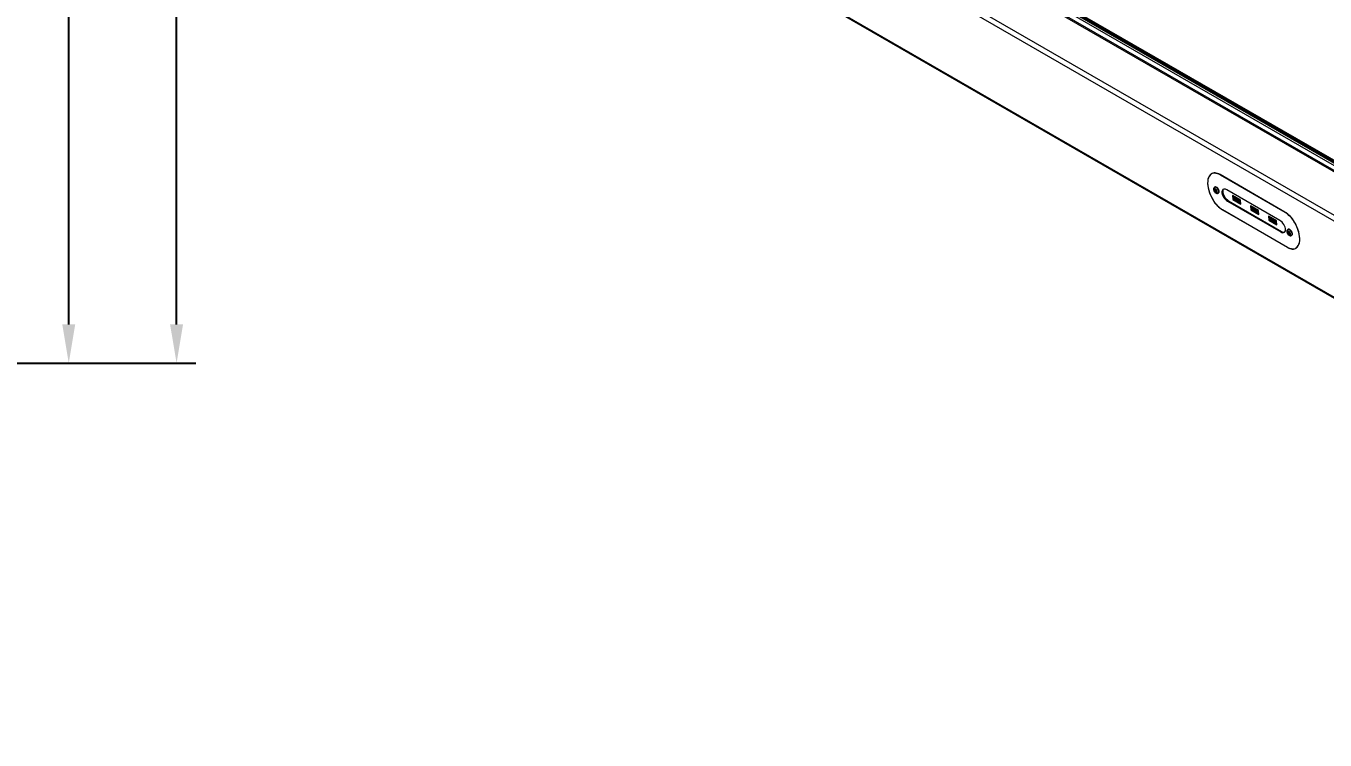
# Model space of a CAD drawing. Header units: inches. Extents: x -1 to 190, y -8 to 118.
# Drawn here: x 125.17 to 158.62, y 30.73 to 49.13 of the extents above; entities that cross this region are included whole.
import ezdxf

# ---------------------------------------------------------------- set-up
doc = ezdxf.new("R2010")
doc.units = ezdxf.units.IN
doc.layers.add('ZANO_R', color=7, linetype='Continuous', lineweight=0)
doc.layers.add('ZANO_W', color=1, linetype='Continuous', lineweight=0)
doc.styles.get("Standard").update_dxf_attribs({"font": 'ARIALUNI.TTF'})
doc.dimstyles.new('amerykanie', dxfattribs={"dimtxt": 50, "dimasz": 50, "dimexe": 0.5, "dimexo": 0.5, "dimgap": 1, "dimtad": 1, "dimdec": 0, "dimzin": 0, "dimlunit": 5, "dimtxsty": 'Standard', "dimcen": 0.09, "dimclrd": 1, "dimclre": 1, "dimclrt": 1, "dimazin": 0, "dimtfac": 1, "dimtdec": 0, "dimtmove": 0, "dimatfit": 3, "dimfxl": 1, "dimtzin": 0, "dimarcsym": 1})

# ---------------------------------------------------------------- blocks, each defined once
blk = doc.blocks.new('*D373')
at = {"layer": 'ZANO_W', "color": 1, "lineweight": -2}
for p, q in [((116.662, 62.918), (126.772, 62.918)), ((126.272, 41.444), (126.272, 61.918)), ((116.662, 40.444), (126.772, 40.444))]:
    blk.add_line(p, q, dxfattribs=at)
at = {"layer": 'ZANO_W', "color": 1}
for points in [[(126.438, 61.918), (126.105, 61.918), (126.272, 62.918)], [(126.105, 41.444), (126.438, 41.444), (126.272, 40.444)]]:
    blk.add_solid(points, dxfattribs=at)
at = {"layer": 'ZANO_W', "color": 1, "insert": (125.253, 51.681), "char_height": 1, "attachment_point": 5, "rotation": 90}
blk.add_mtext('22 1/2', dxfattribs=at)
blk = doc.blocks.new('*D375')
at = {"layer": 'ZANO_W', "color": 1, "lineweight": -2}
for p, q in [((121.414, 65.005), (129.548, 65.005)), ((129.048, 41.444), (129.048, 64.005)), ((116.662, 40.444), (129.548, 40.444))]:
    blk.add_line(p, q, dxfattribs=at)
at = {"layer": 'ZANO_W', "color": 1}
for points in [[(129.215, 64.005), (128.881, 64.005), (129.048, 65.005)], [(128.881, 41.444), (129.215, 41.444), (129.048, 40.444)]]:
    blk.add_solid(points, dxfattribs=at)
at = {"layer": 'ZANO_W', "color": 1, "insert": (128.029, 52.724), "char_height": 1, "attachment_point": 5, "rotation": 90}
blk.add_mtext('24 9/16', dxfattribs=at)

msp = doc.modelspace()

# ---------------------------------------------------------------- linework, layer by layer
at = {"layer": 'ZANO_R'}
for p, q in [((177.61731, 34.54214), (137.87932, 57.48239)), ((177.66179, 34.54654), (137.92379, 57.4868)), ((138.24121, 57.4369), (177.57501, 34.72998)), ((138.28838, 57.46414), (177.62219, 34.75722)), ((177.52783, 34.81169), (138.33557, 57.4369)), ((138.42993, 57.40059), (177.46492, 34.86617)), ((177.5077, 34.86617), (138.47711, 57.39804)), ((138.49936, 57.42152), (177.52132, 34.89462)), ((136.90937, 56.92246), (176.64737, 33.9822)), ((176.58466, 33.86765), (136.84666, 56.80791)), ((135.1674, 55.81586), (178.55411, 30.76924)), ((135.18563, 55.78072), (178.57235, 30.7341)), ((157.58699, 44.33812), (155.91733, 45.30198)), ((155.91806, 45.29491), (157.58771, 44.33104)), ((155.77998, 44.91028), (155.77161, 44.90469)), ((155.77881, 44.97728), (155.77329, 44.97359)), ((155.77363, 44.88896), (155.80088, 44.90717)), ((155.80938, 44.89343), (155.7796, 44.87353)), ((155.78688, 44.90949), (155.79601, 44.91559)), ((155.79401, 44.91694), (155.7889, 44.91352)), ((155.82353, 44.87866), (155.79283, 44.85814)), ((155.81986, 44.8639), (155.80688, 44.85523)), ((155.82427, 44.85685), (155.81695, 44.85196)), ((155.82331, 44.87787), (155.82013, 44.87575)), ((155.82321, 44.87765), (155.821, 44.87618)), ((155.87215, 44.82565), (155.87767, 44.82934)), ((157.45783, 44.1216), (156.08956, 44.91148)), ((155.74129, 44.64476), (155.73878, 44.64308)), ((156.11066, 44.61407), (156.13418, 44.62979)), ((156.11066, 44.61407), (157.47893, 43.82419)), ((156.13418, 44.62979), (157.50245, 43.8399)), ((156.44155, 44.6471), (156.23835, 44.7644)), ((156.23835, 44.7644), (156.24575, 44.66005)), ((156.24575, 44.66005), (156.26927, 44.67576)), ((156.24575, 44.66005), (156.44895, 44.54274)), ((156.26403, 44.74958), (156.26927, 44.67576)), ((156.26927, 44.67576), (156.44678, 44.57329)), ((156.27199, 44.69105), (156.27164, 44.69593)), ((156.27195, 44.67421), (156.27745, 44.67789)), ((156.28042, 44.69668), (156.27199, 44.69105)), ((156.27679, 44.74222), (156.2799, 44.69827)), ((156.27708, 44.68311), (156.28335, 44.68729)), ((156.28596, 44.67798), (156.27708, 44.68311)), ((156.27745, 44.67789), (156.28396, 44.67413)), ((156.28074, 44.69864), (156.28498, 44.69619)), ((156.28286, 44.66845), (156.37156, 44.61725)), ((156.2829, 44.66789), (156.28286, 44.66845)), ((156.28498, 44.69619), (156.28523, 44.69272)), ((156.28523, 44.69272), (156.31883, 44.71517)), ((156.32186, 44.71341), (156.28692, 44.69007)), ((156.29007, 44.68825), (156.28692, 44.69007)), ((156.29007, 44.68825), (156.29042, 44.68321)), ((156.37879, 44.63118), (156.29008, 44.68239)), ((156.29675, 44.72562), (156.30147, 44.7229)), ((156.30466, 44.72532), (156.30147, 44.7229)), ((156.3048, 44.72327), (156.3046, 44.72616)), ((156.44176, 44.64421), (156.3048, 44.72327)), ((156.343, 44.68532), (156.32533, 44.67282)), ((156.32533, 44.67282), (156.35832, 44.65378)), ((156.34677, 44.69904), (156.32643, 44.68398)), ((156.32643, 44.68398), (156.32679, 44.67894)), ((156.32714, 44.66881), (156.34892, 44.65623)), ((156.34232, 44.67297), (156.33503, 44.66722)), ((156.34058, 44.67468), (156.34362, 44.6717)), ((156.3509, 44.69665), (156.34069, 44.68202)), ((156.35891, 44.66388), (156.34161, 44.67386)), ((156.34442, 44.6711), (156.34161, 44.67386)), ((156.36172, 44.66112), (156.34442, 44.6711)), ((156.35891, 44.66388), (156.36172, 44.66112)), ((156.37764, 44.68121), (156.36742, 44.66658)), ((156.36742, 44.66658), (156.37023, 44.66382)), ((156.37023, 44.66382), (156.38102, 44.67927)), ((156.37156, 44.61725), (156.3716, 44.61669)), ((156.37191, 44.61651), (156.37187, 44.61707)), ((156.37187, 44.61707), (156.44674, 44.57384)), ((156.37334, 44.6569), (156.39604, 44.67059)), ((156.40467, 44.64847), (156.37879, 44.63118)), ((156.3791, 44.631), (156.40515, 44.64841)), ((156.44541, 44.59272), (156.3791, 44.631)), ((156.39114, 44.66764), (156.39823, 44.67211)), ((156.39284, 44.66866), (156.39586, 44.6707)), ((156.40503, 44.64326), (156.40467, 44.64847)), ((156.40924, 44.64859), (156.40974, 44.64819)), ((156.40992, 44.64826), (156.40938, 44.64868)), ((156.40974, 44.64819), (156.41445, 44.64294)), ((156.41487, 44.64305), (156.40992, 44.64826)), ((156.40992, 44.64826), (156.40994, 44.64797)), ((156.41445, 44.64294), (156.41503, 44.64247)), ((156.41535, 44.64268), (156.41487, 44.64305)), ((156.43085, 44.6505), (156.41943, 44.64287)), ((156.43736, 44.63085), (156.4197, 44.61834)), ((156.4197, 44.61834), (156.44461, 44.60396)), ((156.41974, 44.64268), (156.43116, 44.65032)), ((156.44113, 44.64456), (156.42079, 44.62951)), ((156.42079, 44.62951), (156.42115, 44.62446)), ((156.4215, 44.61433), (156.44329, 44.60175)), ((156.43668, 44.61849), (156.4294, 44.61274)), ((156.43494, 44.62021), (156.43798, 44.61723)), ((156.44221, 44.63779), (156.43505, 44.62754)), ((156.44384, 44.61485), (156.43598, 44.61939)), ((156.43878, 44.61663), (156.43598, 44.61939)), ((156.44392, 44.61366), (156.43878, 44.61663)), ((156.44895, 44.54274), (156.44155, 44.6471)), ((156.9055, 44.37927), (156.7023, 44.49657)), ((156.7023, 44.49657), (156.70971, 44.39221)), ((155.9815, 44.39755), (157.65115, 43.43368)), ((155.98757, 44.39405), (155.98223, 44.39048)), ((157.65188, 43.42661), (155.98223, 44.39048)), ((156.70971, 44.39221), (156.73323, 44.40793)), ((156.70971, 44.39221), (156.9129, 44.27491)), ((156.72799, 44.48174), (156.73323, 44.40793)), ((156.73323, 44.40793), (156.91074, 44.30545)), ((156.7359, 44.40638), (156.7414, 44.41005)), ((156.74437, 44.42885), (156.73594, 44.42321)), ((156.74074, 44.47438), (156.74386, 44.43044)), ((156.74103, 44.41527), (156.7473, 44.41946)), ((156.74991, 44.41014), (156.74103, 44.41527)), ((156.7414, 44.41005), (156.74791, 44.40629)), ((156.7447, 44.4308), (156.74893, 44.42836)), ((156.74681, 44.40062), (156.83551, 44.34941)), ((156.74685, 44.40006), (156.74681, 44.40062)), ((156.74893, 44.42836), (156.74918, 44.42488)), ((156.74918, 44.42488), (156.78278, 44.44733)), ((156.78582, 44.44558), (156.75088, 44.42223)), ((156.75402, 44.42042), (156.75088, 44.42223)), ((156.75402, 44.42042), (156.75438, 44.41537)), ((156.84274, 44.36335), (156.75404, 44.41455)), ((156.76071, 44.45779), (156.76543, 44.45506)), ((156.76861, 44.45748), (156.76543, 44.45506)), ((156.76876, 44.45543), (156.76855, 44.45833)), ((156.90571, 44.37637), (156.76876, 44.45543)), ((156.80695, 44.41749), (156.78929, 44.40499)), ((156.78929, 44.40499), (156.82227, 44.38594)), ((156.81072, 44.4312), (156.79038, 44.41615)), ((156.79038, 44.41615), (156.79074, 44.4111)), ((156.79109, 44.40097), (156.81287, 44.3884)), ((156.80627, 44.40513), (156.79899, 44.39939)), ((156.80453, 44.40685), (156.80757, 44.40386)), ((156.81486, 44.42881), (156.80464, 44.41418)), ((156.82287, 44.39604), (156.80557, 44.40603)), ((156.80837, 44.40327), (156.80557, 44.40603)), ((156.82567, 44.39328), (156.80837, 44.40327)), ((156.82287, 44.39604), (156.82567, 44.39328)), ((156.8416, 44.41338), (156.83138, 44.39875)), ((156.83138, 44.39875), (156.83419, 44.39599)), ((156.83419, 44.39599), (156.84497, 44.41143)), ((156.83551, 44.34941), (156.83555, 44.34885)), ((156.83587, 44.34867), (156.83583, 44.34923)), ((156.83583, 44.34923), (156.9107, 44.30601)), ((156.83729, 44.38907), (156.85999, 44.40276)), ((156.86862, 44.38064), (156.84274, 44.36335)), ((156.84305, 44.36317), (156.8691, 44.38057)), ((156.90936, 44.32489), (156.84305, 44.36317)), ((156.85509, 44.3998), (156.85988, 44.40282)), ((156.85679, 44.40083), (156.85981, 44.40286)), ((156.86899, 44.37542), (156.86862, 44.38064)), ((156.87319, 44.38076), (156.8737, 44.38036)), ((156.87387, 44.38043), (156.87333, 44.38085)), ((156.8737, 44.38036), (156.87841, 44.3751)), ((156.87883, 44.37521), (156.87387, 44.38043)), ((156.87387, 44.38043), (156.87389, 44.38013)), ((156.87841, 44.3751), (156.87899, 44.37464)), ((156.8793, 44.37485), (156.87883, 44.37521)), ((156.8948, 44.38266), (156.88338, 44.37503)), ((156.90131, 44.36301), (156.88365, 44.35051)), ((156.88365, 44.35051), (156.90856, 44.33613)), ((156.8837, 44.37485), (156.89512, 44.38248)), ((156.90508, 44.37673), (156.88475, 44.36167)), ((156.88475, 44.36167), (156.88511, 44.35663)), ((156.88545, 44.3465), (156.90724, 44.33392)), ((156.90064, 44.35066), (156.89335, 44.34491)), ((156.89889, 44.35237), (156.90193, 44.34939)), ((156.90616, 44.36996), (156.899, 44.35971)), ((156.90779, 44.34702), (156.89993, 44.35155)), ((156.90274, 44.34879), (156.89993, 44.35155)), ((156.90787, 44.34583), (156.90274, 44.34879)), ((156.9129, 44.27491), (156.9055, 44.37927)), ((157.36945, 44.11143), (157.16626, 44.22874)), ((157.16626, 44.22874), (157.17366, 44.12438)), ((157.19194, 44.21391), (157.19718, 44.14009)), ((157.20833, 44.16101), (157.19989, 44.15538)), ((157.2047, 44.20655), (157.20781, 44.1626)), ((157.2082, 44.16277), (157.20841, 44.15977)), ((157.20865, 44.16297), (157.21289, 44.16052)), ((157.21289, 44.16052), (157.21313, 44.15705)), ((157.21313, 44.15705), (157.24673, 44.1795)), ((157.24977, 44.17775), (157.21483, 44.1544)), ((157.22466, 44.18995), (157.22938, 44.18723)), ((157.23256, 44.18965), (157.22938, 44.18723)), ((157.23271, 44.1876), (157.2325, 44.19049)), ((157.36966, 44.10854), (157.23271, 44.1876)), ((157.27467, 44.16337), (157.25434, 44.14831)), ((157.27881, 44.16098), (157.26859, 44.14635)), ((157.17366, 44.12438), (157.19718, 44.14009)), ((157.17366, 44.12438), (157.37686, 44.00708)), ((157.19718, 44.14009), (157.37469, 44.03762)), ((157.19986, 44.13855), (157.20535, 44.14222)), ((157.20498, 44.14744), (157.21125, 44.15163)), ((157.21386, 44.14231), (157.20498, 44.14744)), ((157.20535, 44.14222), (157.21187, 44.13846)), ((157.21076, 44.13278), (157.29946, 44.08158)), ((157.21081, 44.13222), (157.21076, 44.13278)), ((157.21797, 44.15258), (157.21483, 44.1544)), ((157.21797, 44.15258), (157.21833, 44.14754)), ((157.30669, 44.09551), (157.21799, 44.14672)), ((157.2709, 44.14965), (157.25324, 44.13715)), ((157.25324, 44.13715), (157.28622, 44.11811)), ((157.25434, 44.14831), (157.2547, 44.14327)), ((157.25504, 44.13314), (157.27683, 44.12056)), ((157.26989, 44.13703), (157.26294, 44.13155)), ((157.26849, 44.13901), (157.27152, 44.13603)), ((157.28682, 44.12821), (157.26952, 44.13819)), ((157.27233, 44.13543), (157.26952, 44.13819)), ((157.28963, 44.12545), (157.27233, 44.13543)), ((157.28682, 44.12821), (157.28963, 44.12545)), ((157.30555, 44.14554), (157.29533, 44.13091)), ((157.29533, 44.13091), (157.29814, 44.12815)), ((157.29814, 44.12815), (157.30892, 44.1436)), ((157.29946, 44.08158), (157.29951, 44.08102)), ((157.29982, 44.08084), (157.29978, 44.0814)), ((157.29978, 44.0814), (157.37465, 44.03817)), ((157.30125, 44.12123), (157.32394, 44.13492)), ((157.33257, 44.1128), (157.30669, 44.09551)), ((157.30701, 44.09533), (157.33306, 44.11274)), ((157.37331, 44.05705), (157.30701, 44.09533)), ((157.32074, 44.13299), (157.32376, 44.13503)), ((157.33294, 44.10759), (157.33257, 44.1128)), ((157.33714, 44.11292), (157.33765, 44.11252)), ((157.33782, 44.11259), (157.33728, 44.11301)), ((157.33765, 44.11252), (157.34236, 44.10727)), ((157.34278, 44.10738), (157.33782, 44.11259)), ((157.33782, 44.11259), (157.33785, 44.1123)), ((157.34236, 44.10727), (157.34294, 44.10681)), ((157.34326, 44.10702), (157.34278, 44.10738)), ((157.35876, 44.11483), (157.34733, 44.1072)), ((157.36527, 44.09518), (157.3476, 44.08268)), ((157.3476, 44.08268), (157.37251, 44.0683)), ((157.34765, 44.10702), (157.35907, 44.11465)), ((157.36904, 44.10889), (157.3487, 44.09384)), ((157.3487, 44.09384), (157.34906, 44.08879)), ((157.34941, 44.07866), (157.37119, 44.06609)), ((157.3654, 44.08346), (157.3573, 44.07708)), ((157.36285, 44.08454), (157.36588, 44.08156)), ((157.37012, 44.10212), (157.36296, 44.09187)), ((157.37174, 44.07918), (157.36388, 44.08372)), ((157.36669, 44.08096), (157.36388, 44.08372)), ((157.37183, 44.07799), (157.36669, 44.08096)), ((157.37686, 44.00708), (157.36945, 44.11143)), ((157.47893, 43.82419), (157.50245, 43.8399)), ((157.66724, 43.82078), (157.65888, 43.8152)), ((157.66608, 43.88779), (157.66056, 43.8841)), ((157.67415, 43.81999), (157.68328, 43.82609)), ((157.68128, 43.82745), (157.67617, 43.82403)), ((157.6609, 43.79947), (157.68814, 43.81768)), ((157.69665, 43.80393), (157.66687, 43.78403)), ((157.7108, 43.78916), (157.6801, 43.76864)), ((157.70713, 43.7744), (157.69415, 43.76573)), ((157.71154, 43.76736), (157.70422, 43.76247)), ((157.71057, 43.78837), (157.7074, 43.78625)), ((157.71048, 43.78816), (157.70827, 43.78668)), ((157.75941, 43.73615), (157.76493, 43.73984)), ((157.65727, 43.43021), (157.65188, 43.42661)), ((157.8736, 43.41168), (157.89712, 43.42739)), ((157.87802, 43.41477), (157.90154, 43.43048)), ((157.89712, 43.42739), (157.90861, 43.43506)), ((157.89712, 43.42739), (157.90154, 43.43048)), ((157.90154, 43.43048), (157.91119, 43.43806)), ((157.90154, 43.43048), (157.91119, 43.43806)), ((157.90154, 43.43048), (157.90891, 43.4354))]:
    msp.add_line(p, q, dxfattribs=at)
at = {"layer": 'ZANO_R', "flags": 128}
for points in [[(155.69046, 45.3209), (155.66191, 45.295), (155.63827, 45.26279), (155.61984, 45.22465), (155.60684, 45.18108), (155.59943, 45.13261), (155.59773, 45.07984), (155.60173, 45.02344), (155.61139, 44.96411), (155.6266, 44.90259), (155.64715, 44.83964), (155.6728, 44.77606), (155.70323, 44.71263), (155.73805, 44.65015)], [(155.69119, 45.31383), (155.66264, 45.28793), (155.639, 45.25572), (155.62056, 45.21758), (155.60757, 45.17401), (155.60016, 45.12554), (155.59845, 45.07277), (155.60245, 45.01637), (155.61212, 44.95704), (155.62732, 44.89552), (155.64788, 44.83257), (155.67353, 44.76899), (155.70396, 44.70556), (155.73878, 44.64308)], [(155.91733, 45.30198), (155.88433, 45.31918), (155.85197, 45.33231), (155.82061, 45.34123), (155.7906, 45.34584), (155.76228, 45.3461), (155.73596, 45.34199), (155.71193, 45.33356), (155.69046, 45.3209)], [(155.91806, 45.29491), (155.88506, 45.31211), (155.8527, 45.32524), (155.82134, 45.33416), (155.79133, 45.33878), (155.76301, 45.33903), (155.73669, 45.33492), (155.71266, 45.32649), (155.69119, 45.31383)], [(155.75453, 44.91071), (155.75889, 44.89077), (155.76881, 44.86997), (155.78294, 44.85113), (155.79938, 44.83679), (155.8159, 44.82889), (155.83028, 44.82849), (155.84057, 44.83565), (155.84538, 44.8494), (155.84407, 44.86788), (155.83681, 44.88861), (155.82458, 44.90877), (155.80903, 44.92565), (155.79227, 44.93696), (155.77655, 44.94118), (155.764, 44.93774), (155.75631, 44.92711), (155.75453, 44.91071)], [(155.76302, 44.90191), (155.76661, 44.88609), (155.77481, 44.8697), (155.78638, 44.85524), (155.79954, 44.8449), (155.8123, 44.84027), (155.82271, 44.84205), (155.82919, 44.84996), (155.83075, 44.86281), (155.82716, 44.87863), (155.81895, 44.89502), (155.80739, 44.90948), (155.79422, 44.91981), (155.78147, 44.92444), (155.77106, 44.92267), (155.76458, 44.91475), (155.76302, 44.90191)], [(155.77682, 44.91275), (155.77453, 44.91487), (155.7722, 44.91605), (155.77017, 44.91612), (155.76876, 44.91506), (155.76818, 44.91304), (155.76852, 44.91036), (155.76973, 44.90743), (155.77161, 44.90469)], [(155.77276, 44.88853), (155.77111, 44.88784), (155.77024, 44.88611), (155.77027, 44.88361), (155.7712, 44.88071), (155.77289, 44.87786), (155.77508, 44.8755), (155.77743, 44.87398), (155.7796, 44.87353)], [(155.77161, 44.90469), (155.77319, 44.9022), (155.77442, 44.89961), (155.77526, 44.89704), (155.77565, 44.89461), (155.77558, 44.89245), (155.77506, 44.89067), (155.7741, 44.88934), (155.77276, 44.88853)], [(155.87199, 44.82554), (155.87219, 44.82568), (155.88154, 44.83671), (155.88566, 44.85334), (155.88419, 44.87408), (155.87725, 44.89709), (155.86548, 44.92032), (155.8499, 44.94171), (155.83191, 44.95937), (155.8131, 44.97171), (155.79514, 44.97765), (155.77964, 44.97666), (155.77324, 44.97356)], [(155.7889, 44.91352), (155.78849, 44.91163), (155.78765, 44.91017), (155.7864, 44.90922), (155.78482, 44.90882), (155.78298, 44.909), (155.78096, 44.90974), (155.77888, 44.91101), (155.77682, 44.91275)], [(155.87767, 44.82934), (155.87771, 44.82937), (155.88706, 44.84041), (155.89118, 44.85703), (155.88971, 44.87777), (155.88277, 44.90077), (155.871, 44.92401), (155.85542, 44.9454), (155.83743, 44.96305), (155.81862, 44.9754), (155.80066, 44.98134), (155.78516, 44.98035), (155.77881, 44.97728)], [(155.80094, 44.90657), (155.8003, 44.90939), (155.79884, 44.9123), (155.79679, 44.91487), (155.79445, 44.91671), (155.79218, 44.91753), (155.79033, 44.91722), (155.78918, 44.91581), (155.7889, 44.91352)], [(155.79283, 44.85814), (155.79346, 44.85533), (155.79492, 44.85241), (155.79698, 44.84984), (155.79932, 44.84801), (155.80159, 44.84718), (155.80344, 44.8475), (155.80459, 44.84891), (155.80487, 44.85119)], [(155.80487, 44.85119), (155.80527, 44.85309), (155.80611, 44.85455), (155.80736, 44.8555), (155.80894, 44.8559), (155.81078, 44.85572), (155.8128, 44.85497), (155.81489, 44.8537), (155.81695, 44.85196)], [(155.821, 44.87618), (155.82265, 44.87688), (155.82352, 44.8786), (155.82349, 44.88111), (155.82256, 44.884), (155.82088, 44.88685), (155.81869, 44.88922), (155.81633, 44.89074), (155.81417, 44.89119)], [(155.81695, 44.85196), (155.81923, 44.84985), (155.82157, 44.84866), (155.82359, 44.84859), (155.825, 44.84965), (155.82558, 44.85168), (155.82524, 44.85436), (155.82404, 44.85729), (155.82215, 44.86002)], [(155.82215, 44.86002), (155.82058, 44.86251), (155.81934, 44.8651), (155.8185, 44.86768), (155.81811, 44.8701), (155.81818, 44.87226), (155.81871, 44.87405), (155.81966, 44.87538), (155.821, 44.87618)], [(156.08956, 44.91148), (156.06183, 44.92437), (156.03578, 44.9302), (156.01254, 44.92871), (155.99312, 44.91996), (155.97838, 44.90435), (155.96897, 44.88255), (155.96528, 44.85552), (155.96748, 44.82443), (155.97549, 44.79065), (155.98893, 44.75565), (156.00724, 44.72096), (156.02961, 44.6881), (156.05505, 44.6585), (156.08247, 44.63346), (156.11066, 44.61407)], [(156.00726, 44.92718), (156.0019, 44.92007), (155.99248, 44.89827), (155.9888, 44.87123), (155.991, 44.84015), (155.999, 44.80636), (156.01245, 44.77136), (156.03076, 44.73667), (156.05312, 44.70381), (156.07857, 44.67421), (156.10599, 44.64917), (156.13418, 44.62979)], [(157.47893, 43.82419), (157.50665, 43.8113), (157.5327, 43.80547), (157.55595, 43.80696), (157.57536, 43.8157), (157.5901, 43.83132), (157.59952, 43.85312), (157.6032, 43.88015), (157.601, 43.91124), (157.593, 43.94502), (157.57955, 43.98002), (157.56124, 44.01471), (157.53888, 44.04757), (157.51343, 44.07717), (157.48601, 44.10221), (157.45783, 44.1216)], [(157.6418, 43.82121), (157.64616, 43.80127), (157.65608, 43.78047), (157.67021, 43.76163), (157.68664, 43.74729), (157.70317, 43.73939), (157.71754, 43.73899), (157.72783, 43.74615), (157.73265, 43.7599), (157.73134, 43.77839), (157.72408, 43.79911), (157.71185, 43.81927), (157.6963, 43.83615), (157.67953, 43.84746), (157.66382, 43.85169), (157.65127, 43.84825), (157.64358, 43.83761), (157.6418, 43.82121)], [(157.65028, 43.81241), (157.65388, 43.79659), (157.66208, 43.7802), (157.67365, 43.76574), (157.68681, 43.75541), (157.69957, 43.75078), (157.70998, 43.75255), (157.71646, 43.76047), (157.71802, 43.77331), (157.71442, 43.78913), (157.70622, 43.80552), (157.69466, 43.81998), (157.68149, 43.83031), (157.66873, 43.83495), (157.65832, 43.83317), (157.65185, 43.82526), (157.65028, 43.81241)], [(157.66408, 43.82325), (157.6618, 43.82537), (157.65947, 43.82656), (157.65744, 43.82663), (157.65603, 43.82556), (157.65545, 43.82354), (157.65579, 43.82086), (157.65699, 43.81793), (157.65888, 43.8152)], [(157.75926, 43.73605), (157.75946, 43.73618), (157.7688, 43.74722), (157.77293, 43.76384), (157.77146, 43.78458), (157.76452, 43.80759), (157.75274, 43.83082), (157.73717, 43.85222), (157.71917, 43.86987), (157.70036, 43.88222), (157.68241, 43.88815), (157.6669, 43.88716), (157.6605, 43.88406)], [(157.67617, 43.82403), (157.67576, 43.82213), (157.67492, 43.82067), (157.67367, 43.81972), (157.67209, 43.81932), (157.67025, 43.8195), (157.66823, 43.82024), (157.66614, 43.82152), (157.66408, 43.82325)], [(157.76493, 43.73984), (157.76498, 43.73987), (157.77433, 43.75091), (157.77845, 43.76753), (157.77698, 43.78827), (157.77004, 43.81128), (157.75826, 43.83451), (157.74269, 43.85591), (157.72469, 43.87356), (157.70588, 43.8859), (157.68793, 43.89184), (157.67242, 43.89085), (157.66608, 43.88779)], [(157.68821, 43.81708), (157.68757, 43.81989), (157.68611, 43.8228), (157.68405, 43.82538), (157.68171, 43.82721), (157.67945, 43.82804), (157.67759, 43.82772), (157.67644, 43.82631), (157.67617, 43.82403)], [(157.87802, 43.41477), (157.90657, 43.44066), (157.93022, 43.47288), (157.94865, 43.51102), (157.96165, 43.55459), (157.96905, 43.60306), (157.97076, 43.65583), (157.96676, 43.71223), (157.95709, 43.77156), (157.94189, 43.83308), (157.92134, 43.89602), (157.89569, 43.95961), (157.86526, 44.02304), (157.83044, 44.08552)], [(157.87875, 43.4077), (157.9073, 43.43359), (157.93094, 43.46581), (157.94938, 43.50395), (157.96238, 43.54752), (157.96978, 43.59599), (157.97149, 43.64876), (157.96749, 43.70516), (157.95782, 43.76449), (157.94262, 43.82601), (157.92206, 43.88895), (157.89641, 43.95254), (157.86599, 44.01597), (157.83116, 44.07845)], [(157.66003, 43.79904), (157.65838, 43.79835), (157.65751, 43.79661), (157.65754, 43.79411), (157.65847, 43.79121), (157.66016, 43.78837), (157.66235, 43.786), (157.6647, 43.78448), (157.66687, 43.78403)], [(157.65888, 43.8152), (157.66045, 43.81271), (157.66169, 43.81011), (157.66253, 43.80754), (157.66292, 43.80512), (157.66285, 43.80296), (157.66232, 43.80117), (157.66137, 43.79984), (157.66003, 43.79904)], [(157.6801, 43.76864), (157.68073, 43.76583), (157.68219, 43.76292), (157.68425, 43.76035), (157.68659, 43.75851), (157.68885, 43.75768), (157.69071, 43.758), (157.69186, 43.75941), (157.69214, 43.76169)], [(157.69214, 43.76169), (157.69254, 43.76359), (157.69338, 43.76505), (157.69463, 43.766), (157.69621, 43.7664), (157.69805, 43.76622), (157.70007, 43.76548), (157.70216, 43.76421), (157.70422, 43.76247)], [(157.70827, 43.78668), (157.70992, 43.78738), (157.71079, 43.78911), (157.71076, 43.79161), (157.70983, 43.79451), (157.70814, 43.79736), (157.70595, 43.79972), (157.7036, 43.80124), (157.70143, 43.80169)], [(157.70422, 43.76247), (157.7065, 43.76035), (157.70883, 43.75916), (157.71086, 43.7591), (157.71227, 43.76016), (157.71285, 43.76218), (157.71251, 43.76486), (157.71131, 43.76779), (157.70942, 43.77052)], [(157.70942, 43.77052), (157.70784, 43.77301), (157.70661, 43.77561), (157.70577, 43.77818), (157.70538, 43.7806), (157.70545, 43.78276), (157.70597, 43.78455), (157.70693, 43.78588), (157.70827, 43.78668)], [(157.65115, 43.43368), (157.68416, 43.41649), (157.71652, 43.40336), (157.74788, 43.39444), (157.77788, 43.38982), (157.80621, 43.38957), (157.83253, 43.39368), (157.85656, 43.40211), (157.87802, 43.41477)], [(157.65188, 43.42661), (157.68488, 43.40942), (157.71724, 43.39629), (157.7486, 43.38736), (157.77861, 43.38275), (157.80694, 43.3825), (157.83326, 43.38661), (157.85728, 43.39504), (157.87875, 43.4077)]]:
    msp.add_lwpolyline(points, dxfattribs=at)
at = {"layer": 'ZANO_R'}
for centre, radius, start, end in [((155.77295, 44.85443), 0.02023, 10.582317, 70.797385), ((155.82081, 44.91028), 0.02021, 190.559787, 250.819915), ((156.3627, 45.00856), 0.72017, 209.846768, 238.04065), ((156.36343, 45.00149), 0.72017, 209.846439, 238.040489), ((157.20578, 43.72709), 0.72019, 29.847438, 58.040667), ((157.20651, 43.72002), 0.72018, 29.847599, 58.040996), ((157.56041, 43.92019), 0.09903, 234.169683, 284.219093), ((157.66021, 43.76493), 0.02023, 10.58845, 70.791252), ((157.70807, 43.82078), 0.02021, 190.559812, 250.81989)]:
    msp.add_arc(centre, radius, start, end, dxfattribs=at)
for points, knots in [([(155.77361, 44.97281), (155.76997, 44.97034), (155.76143, 44.96456), (155.75362, 44.95004), (155.74975, 44.93462), (155.75001, 44.92435), (155.75012, 44.91996)], [0, 0, 0, 0, 0.2132547, 0.50090089, 0.78679038, 1, 1, 1, 1]), ([(155.75012, 44.91996), (155.75063, 44.91561), (155.75202, 44.90376), (155.75886, 44.88413), (155.77118, 44.8623), (155.78742, 44.8429), (155.80595, 44.82809), (155.82528, 44.81905), (155.84418, 44.81636), (155.86043, 44.81859), (155.86847, 44.82405), (155.87156, 44.82615)], [0, 0, 0, 0, 0.07499192, 0.20437046, 0.33343109, 0.46328108, 0.5971528, 0.7207805, 0.83096825, 0.93505331, 1, 1, 1, 1]), ([(155.8771, 44.82955), (155.87795, 44.82992), (155.88346, 44.83233), (155.88997, 44.84231), (155.8949, 44.85783), (155.8947, 44.87699), (155.88953, 44.89858), (155.87952, 44.921), (155.86563, 44.94212), (155.84891, 44.96032), (155.83053, 44.97417), (155.81219, 44.98228), (155.79556, 44.98369), (155.7836, 44.98138), (155.77924, 44.97704), (155.77834, 44.97615)], [0, 0, 0, 0, 0.01483637, 0.09640123, 0.17748962, 0.26462082, 0.35641114, 0.44829109, 0.53978189, 0.6314619, 0.72388551, 0.81792194, 0.90154772, 0.97981629, 1, 1, 1, 1]), ([(156.2642, 44.69757), (156.26535, 44.69706), (156.26765, 44.69603), (156.27206, 44.69573), (156.27647, 44.69642), (156.27876, 44.69765), (156.2799, 44.69827)], [0, 0, 0, 0, 0.250049126, 0.500058489, 0.749986997, 1, 1, 1, 1]), ([(156.27745, 44.67789), (156.27621, 44.67876), (156.27372, 44.6805), (156.27036, 44.6847), (156.26899, 44.68776), (156.26831, 44.68928)], [0, 0, 0, 0, 0.33543511, 0.67093672, 1, 1, 1, 1]), ([(156.27708, 44.68311), (156.27645, 44.68354), (156.2752, 44.68441), (156.27356, 44.68652), (156.27235, 44.68887), (156.27211, 44.69032), (156.27199, 44.69105)], [0, 0, 0, 0, 0.25000315, 0.49993498, 0.75002913, 1, 1, 1, 1]), ([(156.2799, 44.69827), (156.28053, 44.6986), (156.28177, 44.69927), (156.28341, 44.6991), (156.28462, 44.6981), (156.28486, 44.69683), (156.28498, 44.69619)], [0, 0, 0, 0, 0.25022919, 0.50008302, 0.75006252, 1, 1, 1, 1]), ([(156.28729, 44.68485), (156.28646, 44.68543), (156.2848, 44.68659), (156.2826, 44.6894), (156.28098, 44.69254), (156.28067, 44.69447), (156.28051, 44.69544)], [0, 0, 0, 0, 0.25011724, 0.49998601, 0.75004349, 1, 1, 1, 1]), ([(156.29008, 44.68239), (156.28906, 44.68157), (156.28703, 44.67994), (156.28458, 44.67619), (156.28297, 44.67211), (156.2829, 44.66967), (156.28286, 44.66845)], [0, 0, 0, 0, 0.25009941, 0.50015465, 0.75002427, 1, 1, 1, 1]), ([(156.28523, 44.69272), (156.28527, 44.69248), (156.28535, 44.69199), (156.28574, 44.6912), (156.2863, 44.69051), (156.28672, 44.69021), (156.28692, 44.69007)], [0, 0, 0, 0, 0.24990449, 0.4997775, 0.75011766, 1, 1, 1, 1]), ([(156.29007, 44.68825), (156.29061, 44.68785), (156.29171, 44.68704), (156.29218, 44.68542), (156.29172, 44.68375), (156.29063, 44.68284), (156.29008, 44.68239)], [0, 0, 0, 0, 0.24993311, 0.50006001, 0.7499961, 1, 1, 1, 1]), ([(156.29694, 44.7244), (156.29695, 44.72498), (156.29698, 44.72614), (156.2977, 44.72807), (156.29882, 44.72988), (156.29977, 44.73073), (156.30024, 44.73115)], [0, 0, 0, 0, 0.250111468, 0.499849015, 0.749627058, 1, 1, 1, 1]), ([(156.30147, 44.7229), (156.3012, 44.72271), (156.30066, 44.72234), (156.29986, 44.72203), (156.29909, 44.72191), (156.2984, 44.72202), (156.29782, 44.72234), (156.29737, 44.72285), (156.29705, 44.72354), (156.29697, 44.72412), (156.29694, 44.7244)], [0, 0, 0, 0, 0.125293358, 0.250128073, 0.375024911, 0.500357417, 0.625068803, 0.749964298, 0.87515588, 1, 1, 1, 1]), ([(156.32643, 44.68398), (156.32512, 44.68278), (156.3225, 44.68037), (156.32153, 44.67607), (156.32289, 44.67192), (156.32572, 44.66984), (156.32714, 44.66881)], [0, 0, 0, 0, 0.24983568, 0.49998043, 0.74996894, 1, 1, 1, 1]), ([(156.3268, 44.67876), (156.32537, 44.67757), (156.32336, 44.67589), (156.32302, 44.67391), (156.32292, 44.67333)], [0, 0, 0, 0, 0.708979086, 1, 1, 1, 1]), ([(156.34161, 44.67386), (156.34105, 44.6743), (156.33993, 44.67518), (156.33925, 44.67734), (156.33941, 44.67976), (156.34026, 44.68126), (156.34069, 44.68202)], [0, 0, 0, 0, 0.25001396, 0.50014162, 0.74996166, 1, 1, 1, 1]), ([(156.34892, 44.65623), (156.35069, 44.65543), (156.35422, 44.65383), (156.361, 44.65329), (156.36783, 44.6542), (156.37151, 44.656), (156.37334, 44.6569)], [0, 0, 0, 0, 0.25012473, 0.50002645, 0.75016776, 1, 1, 1, 1]), ([(156.36742, 44.66658), (156.36686, 44.66591), (156.36572, 44.66457), (156.36338, 44.66341), (156.36094, 44.66305), (156.35959, 44.6636), (156.35891, 44.66388)], [0, 0, 0, 0, 0.25003834, 0.49985838, 0.74998604, 1, 1, 1, 1]), ([(156.37023, 44.66382), (156.36966, 44.66315), (156.36853, 44.66181), (156.36618, 44.66065), (156.36375, 44.66029), (156.36239, 44.66084), (156.36172, 44.66112)], [0, 0, 0, 0, 0.24995316, 0.50002877, 0.75007121, 1, 1, 1, 1]), ([(156.37879, 44.63118), (156.37777, 44.63036), (156.37573, 44.62873), (156.37328, 44.62499), (156.37168, 44.6209), (156.3716, 44.61846), (156.37156, 44.61725)], [0, 0, 0, 0, 0.25009941, 0.50015465, 0.75002427, 1, 1, 1, 1]), ([(156.3791, 44.631), (156.37808, 44.63018), (156.37604, 44.62855), (156.37359, 44.62481), (156.37199, 44.62072), (156.37191, 44.61828), (156.37187, 44.61707)], [0, 0, 0, 0, 0.25009941, 0.50015465, 0.75002427, 1, 1, 1, 1]), ([(156.40938, 44.64868), (156.40903, 44.64884), (156.40834, 44.64915), (156.40702, 44.64923), (156.40569, 44.64903), (156.40501, 44.64866), (156.40467, 44.64847)], [0, 0, 0, 0, 0.250334106, 0.50032759, 0.750039203, 1, 1, 1, 1]), ([(156.40515, 44.64841), (156.40545, 44.64857), (156.40605, 44.64889), (156.40719, 44.64907), (156.40834, 44.64899), (156.40894, 44.64872), (156.40924, 44.64859)], [0, 0, 0, 0, 0.249866541, 0.50062894, 0.750125175, 1, 1, 1, 1]), ([(156.41503, 44.64247), (156.41538, 44.64232), (156.41607, 44.64201), (156.41739, 44.64193), (156.41871, 44.64213), (156.4194, 44.6425), (156.41974, 44.64268)], [0, 0, 0, 0, 0.250334106, 0.50032759, 0.750039203, 1, 1, 1, 1]), ([(156.41943, 44.64287), (156.41913, 44.6427), (156.41854, 44.64238), (156.41739, 44.64221), (156.41624, 44.64228), (156.41565, 44.64255), (156.41535, 44.64268)], [0, 0, 0, 0, 0.25004271, 0.49996315, 0.75021433, 1, 1, 1, 1]), ([(156.42079, 44.62951), (156.41948, 44.6283), (156.41686, 44.6259), (156.4159, 44.62159), (156.41726, 44.61744), (156.42009, 44.61537), (156.4215, 44.61433)], [0, 0, 0, 0, 0.24983224, 0.49997355, 0.74987527, 1, 1, 1, 1]), ([(156.42117, 44.62429), (156.41974, 44.6231), (156.41773, 44.62142), (156.41739, 44.61943), (156.41729, 44.61886)], [0, 0, 0, 0, 0.708979086, 1, 1, 1, 1]), ([(156.43598, 44.61939), (156.43542, 44.61983), (156.4343, 44.6207), (156.43361, 44.62286), (156.43377, 44.62528), (156.43463, 44.62679), (156.43505, 44.62754)], [0, 0, 0, 0, 0.25001396, 0.50014162, 0.74996166, 1, 1, 1, 1]), ([(156.72815, 44.42974), (156.7293, 44.42922), (156.7316, 44.42819), (156.73601, 44.4279), (156.74042, 44.42858), (156.74271, 44.42982), (156.74386, 44.43044)], [0, 0, 0, 0, 0.250049126, 0.500058489, 0.749986997, 1, 1, 1, 1]), ([(156.7414, 44.41005), (156.74016, 44.41092), (156.73768, 44.41266), (156.73431, 44.41687), (156.73294, 44.41993), (156.73227, 44.42144)], [0, 0, 0, 0, 0.33543511, 0.67093672, 1, 1, 1, 1]), ([(156.74103, 44.41527), (156.7404, 44.41571), (156.73916, 44.41658), (156.73751, 44.41868), (156.7363, 44.42104), (156.73606, 44.42249), (156.73594, 44.42321)], [0, 0, 0, 0, 0.25000315, 0.49993498, 0.75002913, 1, 1, 1, 1]), ([(156.74386, 44.43044), (156.74448, 44.43077), (156.74573, 44.43144), (156.74736, 44.43127), (156.74858, 44.43027), (156.74881, 44.429), (156.74893, 44.42836)], [0, 0, 0, 0, 0.25022919, 0.50008302, 0.75006252, 1, 1, 1, 1]), ([(156.75125, 44.41702), (156.75041, 44.4176), (156.74875, 44.41876), (156.74656, 44.42157), (156.74494, 44.42471), (156.74462, 44.42664), (156.74446, 44.42761)], [0, 0, 0, 0, 0.25010004, 0.49995163, 0.75009794, 1, 1, 1, 1]), ([(156.75404, 44.41455), (156.75302, 44.41374), (156.75098, 44.4121), (156.74853, 44.40836), (156.74693, 44.40427), (156.74685, 44.40184), (156.74681, 44.40062)], [0, 0, 0, 0, 0.25009941, 0.50015465, 0.75002427, 1, 1, 1, 1]), ([(156.74918, 44.42488), (156.74922, 44.42464), (156.7493, 44.42416), (156.7497, 44.42337), (156.75025, 44.42267), (156.75067, 44.42238), (156.75088, 44.42223)], [0, 0, 0, 0, 0.24965943, 0.49985821, 0.74946632, 1, 1, 1, 1]), ([(156.75402, 44.42042), (156.75457, 44.42001), (156.75566, 44.41921), (156.75614, 44.41758), (156.75567, 44.41591), (156.75458, 44.41501), (156.75404, 44.41455)], [0, 0, 0, 0, 0.24993311, 0.50006001, 0.7499961, 1, 1, 1, 1]), ([(156.76089, 44.45657), (156.7609, 44.45715), (156.76093, 44.4583), (156.76166, 44.46024), (156.76277, 44.46205), (156.76372, 44.4629), (156.7642, 44.46332)], [0, 0, 0, 0, 0.250111468, 0.499849015, 0.749627058, 1, 1, 1, 1]), ([(156.76543, 44.45506), (156.76516, 44.45488), (156.76462, 44.4545), (156.76381, 44.45419), (156.76305, 44.45408), (156.76236, 44.45418), (156.76178, 44.45451), (156.76132, 44.45502), (156.761, 44.45571), (156.76093, 44.45628), (156.76089, 44.45657)], [0, 0, 0, 0, 0.125293358, 0.250128073, 0.375024911, 0.500357417, 0.625068803, 0.749964298, 0.87515588, 1, 1, 1, 1]), ([(156.79038, 44.41615), (156.78907, 44.41494), (156.78645, 44.41254), (156.78549, 44.40823), (156.78685, 44.40408), (156.78968, 44.40201), (156.79109, 44.40097)], [0, 0, 0, 0, 0.24983568, 0.49998043, 0.74996894, 1, 1, 1, 1]), ([(156.79076, 44.41093), (156.78933, 44.40974), (156.78732, 44.40806), (156.78698, 44.40607), (156.78688, 44.4055)], [0, 0, 0, 0, 0.708979086, 1, 1, 1, 1]), ([(156.80557, 44.40603), (156.80501, 44.40647), (156.80389, 44.40734), (156.8032, 44.4095), (156.80336, 44.41192), (156.80421, 44.41343), (156.80464, 44.41418)], [0, 0, 0, 0, 0.25001396, 0.50014162, 0.74996166, 1, 1, 1, 1]), ([(156.81287, 44.3884), (156.81464, 44.38759), (156.81818, 44.38599), (156.82495, 44.38545), (156.83178, 44.38637), (156.83546, 44.38817), (156.83729, 44.38907)], [0, 0, 0, 0, 0.25012473, 0.50002645, 0.75016776, 1, 1, 1, 1]), ([(156.83138, 44.39875), (156.83081, 44.39808), (156.82967, 44.39674), (156.82733, 44.39557), (156.82489, 44.39522), (156.82354, 44.39577), (156.82287, 44.39604)], [0, 0, 0, 0, 0.25003834, 0.49985838, 0.74998604, 1, 1, 1, 1]), ([(156.83419, 44.39599), (156.83362, 44.39532), (156.83248, 44.39398), (156.83013, 44.39281), (156.8277, 44.39246), (156.82635, 44.39301), (156.82567, 44.39328)], [0, 0, 0, 0, 0.24995316, 0.50002877, 0.75007121, 1, 1, 1, 1]), ([(156.84274, 44.36335), (156.84172, 44.36253), (156.83968, 44.3609), (156.83723, 44.35715), (156.83563, 44.35307), (156.83555, 44.35063), (156.83551, 44.34941)], [0, 0, 0, 0, 0.25009941, 0.50015465, 0.75002427, 1, 1, 1, 1]), ([(156.84305, 44.36317), (156.84203, 44.36235), (156.84, 44.36071), (156.83755, 44.35697), (156.83594, 44.35289), (156.83586, 44.35045), (156.83583, 44.34923)], [0, 0, 0, 0, 0.25009941, 0.50015465, 0.75002427, 1, 1, 1, 1]), ([(156.87333, 44.38085), (156.87298, 44.381), (156.87229, 44.38131), (156.87097, 44.3814), (156.86965, 44.3812), (156.86896, 44.38082), (156.86862, 44.38064)], [0, 0, 0, 0, 0.250334106, 0.50032759, 0.750039203, 1, 1, 1, 1]), ([(156.8691, 44.38057), (156.8694, 44.38073), (156.87, 44.38105), (156.87115, 44.38123), (156.87229, 44.38116), (156.87289, 44.38089), (156.87319, 44.38076)], [0, 0, 0, 0, 0.249866541, 0.50062894, 0.750125175, 1, 1, 1, 1]), ([(156.87899, 44.37464), (156.87933, 44.37448), (156.88002, 44.37417), (156.88134, 44.37409), (156.88267, 44.37429), (156.88335, 44.37466), (156.8837, 44.37485)], [0, 0, 0, 0, 0.250334106, 0.50032759, 0.750039203, 1, 1, 1, 1]), ([(156.88338, 44.37503), (156.88309, 44.37487), (156.88249, 44.37455), (156.88134, 44.37437), (156.8802, 44.37445), (156.8796, 44.37472), (156.8793, 44.37485)], [0, 0, 0, 0, 0.25004271, 0.49996315, 0.75021433, 1, 1, 1, 1]), ([(156.88475, 44.36167), (156.88344, 44.36047), (156.88082, 44.35806), (156.87985, 44.35376), (156.88121, 44.34961), (156.88404, 44.34753), (156.88545, 44.3465)], [0, 0, 0, 0, 0.24985651, 0.5000221, 0.74994809, 1, 1, 1, 1]), ([(156.88512, 44.35645), (156.88369, 44.35526), (156.88168, 44.35358), (156.88134, 44.3516), (156.88124, 44.35102)], [0, 0, 0, 0, 0.708979086, 1, 1, 1, 1]), ([(156.89993, 44.35155), (156.89937, 44.35199), (156.89825, 44.35287), (156.89756, 44.35503), (156.89773, 44.35745), (156.89858, 44.35895), (156.899, 44.35971)], [0, 0, 0, 0, 0.250254193, 0.500160614, 0.749971162, 1, 1, 1, 1]), ([(157.19211, 44.1619), (157.19326, 44.16139), (157.19555, 44.16036), (157.19997, 44.16007), (157.20437, 44.16075), (157.20667, 44.16198), (157.20781, 44.1626)], [0, 0, 0, 0, 0.250049126, 0.500058489, 0.749986997, 1, 1, 1, 1]), ([(157.20498, 44.14744), (157.20436, 44.14787), (157.20311, 44.14874), (157.20147, 44.15085), (157.20025, 44.1532), (157.20001, 44.15465), (157.19989, 44.15538)], [0, 0, 0, 0, 0.25000315, 0.49993498, 0.75002913, 1, 1, 1, 1]), ([(157.20781, 44.1626), (157.20843, 44.16293), (157.20968, 44.1636), (157.21132, 44.16343), (157.21253, 44.16244), (157.21277, 44.16116), (157.21289, 44.16052)], [0, 0, 0, 0, 0.25022919, 0.50008302, 0.75006252, 1, 1, 1, 1]), ([(157.2152, 44.14918), (157.21437, 44.14976), (157.2127, 44.15092), (157.21051, 44.15373), (157.20889, 44.15687), (157.20857, 44.15881), (157.20841, 44.15977)], [0, 0, 0, 0, 0.249959587, 0.499857973, 0.750051135, 1, 1, 1, 1]), ([(157.21313, 44.15705), (157.21317, 44.15681), (157.21325, 44.15633), (157.21365, 44.15554), (157.21421, 44.15484), (157.21462, 44.15455), (157.21483, 44.1544)], [0, 0, 0, 0, 0.2498464, 0.50023255, 0.75002759, 1, 1, 1, 1]), ([(157.22484, 44.18874), (157.22486, 44.18931), (157.22489, 44.19047), (157.22561, 44.1924), (157.22672, 44.19422), (157.22767, 44.19506), (157.22815, 44.19549)], [0, 0, 0, 0, 0.250111468, 0.499849015, 0.749627058, 1, 1, 1, 1]), ([(157.22938, 44.18723), (157.22911, 44.18704), (157.22857, 44.18667), (157.22776, 44.18636), (157.227, 44.18624), (157.22631, 44.18635), (157.22573, 44.18667), (157.22527, 44.18719), (157.22495, 44.18787), (157.22488, 44.18845), (157.22484, 44.18874)], [0, 0, 0, 0, 0.125293358, 0.250128073, 0.375024911, 0.500357417, 0.625068803, 0.749964298, 0.87515588, 1, 1, 1, 1]), ([(157.20535, 44.14222), (157.20411, 44.14309), (157.20163, 44.14483), (157.19826, 44.14903), (157.1969, 44.15209), (157.19622, 44.15361)], [0, 0, 0, 0, 0.33543511, 0.67093672, 1, 1, 1, 1]), ([(157.21799, 44.14672), (157.21697, 44.1459), (157.21494, 44.14427), (157.21248, 44.14053), (157.21088, 44.13644), (157.2108, 44.134), (157.21076, 44.13278)], [0, 0, 0, 0, 0.25009941, 0.50015465, 0.75002427, 1, 1, 1, 1]), ([(157.21797, 44.15258), (157.21852, 44.15218), (157.21962, 44.15137), (157.22009, 44.14975), (157.21962, 44.14808), (157.21854, 44.14717), (157.21799, 44.14672)], [0, 0, 0, 0, 0.24993311, 0.50006001, 0.7499961, 1, 1, 1, 1]), ([(157.25434, 44.14831), (157.25303, 44.14711), (157.25041, 44.1447), (157.24944, 44.1404), (157.2508, 44.13625), (157.25363, 44.13417), (157.25504, 44.13314)], [0, 0, 0, 0, 0.24983568, 0.49998043, 0.74996894, 1, 1, 1, 1]), ([(157.25471, 44.14309), (157.25328, 44.1419), (157.25127, 44.14023), (157.25093, 44.13824), (157.25083, 44.13766)], [0, 0, 0, 0, 0.708979086, 1, 1, 1, 1]), ([(157.26952, 44.13819), (157.26896, 44.13863), (157.26784, 44.13951), (157.26715, 44.14167), (157.26732, 44.14409), (157.26817, 44.1456), (157.26859, 44.14635)], [0, 0, 0, 0, 0.25001396, 0.50014162, 0.74996166, 1, 1, 1, 1]), ([(157.27683, 44.12056), (157.2786, 44.11976), (157.28213, 44.11816), (157.28891, 44.11762), (157.29574, 44.11853), (157.29941, 44.12033), (157.30125, 44.12123)], [0, 0, 0, 0, 0.25012473, 0.50002645, 0.75016776, 1, 1, 1, 1]), ([(157.29533, 44.13091), (157.29476, 44.13024), (157.29363, 44.1289), (157.29128, 44.12774), (157.28885, 44.12738), (157.2875, 44.12793), (157.28682, 44.12821)], [0, 0, 0, 0, 0.25003834, 0.49985838, 0.74998604, 1, 1, 1, 1]), ([(157.29814, 44.12815), (157.29757, 44.12748), (157.29644, 44.12614), (157.29409, 44.12498), (157.29165, 44.12462), (157.2903, 44.12517), (157.28963, 44.12545)], [0, 0, 0, 0, 0.24995316, 0.50002877, 0.75007121, 1, 1, 1, 1]), ([(157.30669, 44.09551), (157.30567, 44.0947), (157.30364, 44.09306), (157.30118, 44.08932), (157.29958, 44.08523), (157.2995, 44.0828), (157.29946, 44.08158)], [0, 0, 0, 0, 0.25009941, 0.50015465, 0.75002427, 1, 1, 1, 1]), ([(157.30701, 44.09533), (157.30599, 44.09451), (157.30395, 44.09288), (157.3015, 44.08914), (157.2999, 44.08505), (157.29982, 44.08261), (157.29978, 44.0814)], [0, 0, 0, 0, 0.25009941, 0.50015465, 0.75002427, 1, 1, 1, 1]), ([(157.33728, 44.11301), (157.33694, 44.11317), (157.33625, 44.11348), (157.33492, 44.11356), (157.3336, 44.11336), (157.33291, 44.11299), (157.33257, 44.1128)], [0, 0, 0, 0, 0.2503093, 0.50027802, 0.74996489, 1, 1, 1, 1]), ([(157.33306, 44.11274), (157.33336, 44.1129), (157.33395, 44.11322), (157.3351, 44.1134), (157.33625, 44.11332), (157.33684, 44.11305), (157.33714, 44.11292)], [0, 0, 0, 0, 0.24984493, 0.50058565, 0.74957107, 1, 1, 1, 1]), ([(157.34294, 44.10681), (157.34328, 44.10665), (157.34397, 44.10634), (157.3453, 44.10625), (157.34662, 44.10646), (157.34731, 44.10683), (157.34765, 44.10702)], [0, 0, 0, 0, 0.24989967, 0.5003818, 0.74987507, 1, 1, 1, 1]), ([(157.34733, 44.1072), (157.34704, 44.10704), (157.34644, 44.10671), (157.3453, 44.10654), (157.34415, 44.10661), (157.34355, 44.10688), (157.34326, 44.10702)], [0, 0, 0, 0, 0.2501245, 0.49979957, 0.75013261, 1, 1, 1, 1]), ([(157.3487, 44.09384), (157.34739, 44.09263), (157.34477, 44.09023), (157.34381, 44.08593), (157.34516, 44.08177), (157.34799, 44.0797), (157.34941, 44.07866)], [0, 0, 0, 0, 0.24985651, 0.5000221, 0.74994809, 1, 1, 1, 1]), ([(157.34907, 44.08862), (157.34765, 44.08743), (157.34563, 44.08575), (157.34529, 44.08376), (157.34519, 44.08319)], [0, 0, 0, 0, 0.708979086, 1, 1, 1, 1]), ([(157.36388, 44.08372), (157.36332, 44.08416), (157.3622, 44.08504), (157.36152, 44.08719), (157.36168, 44.08962), (157.36253, 44.09112), (157.36296, 44.09187)], [0, 0, 0, 0, 0.25004394, 0.49998981, 0.74998135, 1, 1, 1, 1]), ([(157.66088, 43.88331), (157.65724, 43.88085), (157.64869, 43.87506), (157.64089, 43.86054), (157.63702, 43.84512), (157.63728, 43.83485), (157.63739, 43.83046)], [0, 0, 0, 0, 0.2132547, 0.50090089, 0.78679038, 1, 1, 1, 1]), ([(157.63739, 43.83046), (157.6379, 43.82611), (157.63929, 43.81426), (157.64613, 43.79463), (157.65844, 43.7728), (157.67469, 43.7534), (157.69322, 43.7386), (157.71255, 43.72956), (157.73145, 43.72687), (157.74769, 43.7291), (157.75574, 43.73456), (157.75882, 43.73665)], [0, 0, 0, 0, 0.07499192, 0.20437046, 0.33343109, 0.46328108, 0.5971528, 0.7207805, 0.83096825, 0.93505331, 1, 1, 1, 1]), ([(157.76437, 43.74005), (157.76522, 43.74042), (157.77073, 43.74283), (157.77724, 43.75282), (157.78217, 43.76833), (157.78197, 43.78749), (157.7768, 43.80908), (157.76679, 43.8315), (157.7529, 43.85263), (157.73618, 43.87083), (157.71779, 43.88468), (157.69946, 43.89278), (157.68282, 43.89419), (157.67087, 43.89188), (157.6665, 43.88754), (157.66561, 43.88665)], [0, 0, 0, 0, 0.01483639, 0.09640133, 0.1774898, 0.2646211, 0.35641152, 0.44829156, 0.53978246, 0.63147121, 0.72389492, 0.81792175, 0.90154762, 0.97981627, 1, 1, 1, 1])]:
    msp.add_open_spline(points, degree=3, knots=knots, dxfattribs=at)

# ---------------------------------------------------------------- dimensions: what is measured, and where the dimension line sits
at = {"layer": 'ZANO_W'}
for base, p1, p2, picture, middle in [((129.047894, 65.005187), (116.162416, 40.443741), (120.913766, 65.005187), '*D375', (128.028794, 52.724464)), ((126.2717, 62.91795), (116.16242, 40.44374), (116.16242, 62.91795), '*D373', (125.2526, 51.68084))]:
    dim = msp.add_linear_dim(base=base, p1=p1, p2=p2, angle=90, dimstyle='amerykanie', override={"dimtxt": 1, "dimasz": 1, "dimgap": 0.5, "dimdec": 4, "dimaunit": 1, "dimadec": 1, "dimtdec": 4, "dimtmove": 1, "dimfrac": 2}, dxfattribs=at)
    dim.commit()
    dim.dimension.update_dxf_attribs({"geometry": picture, "text_midpoint": middle})

doc.saveas('drawing.dxf')
